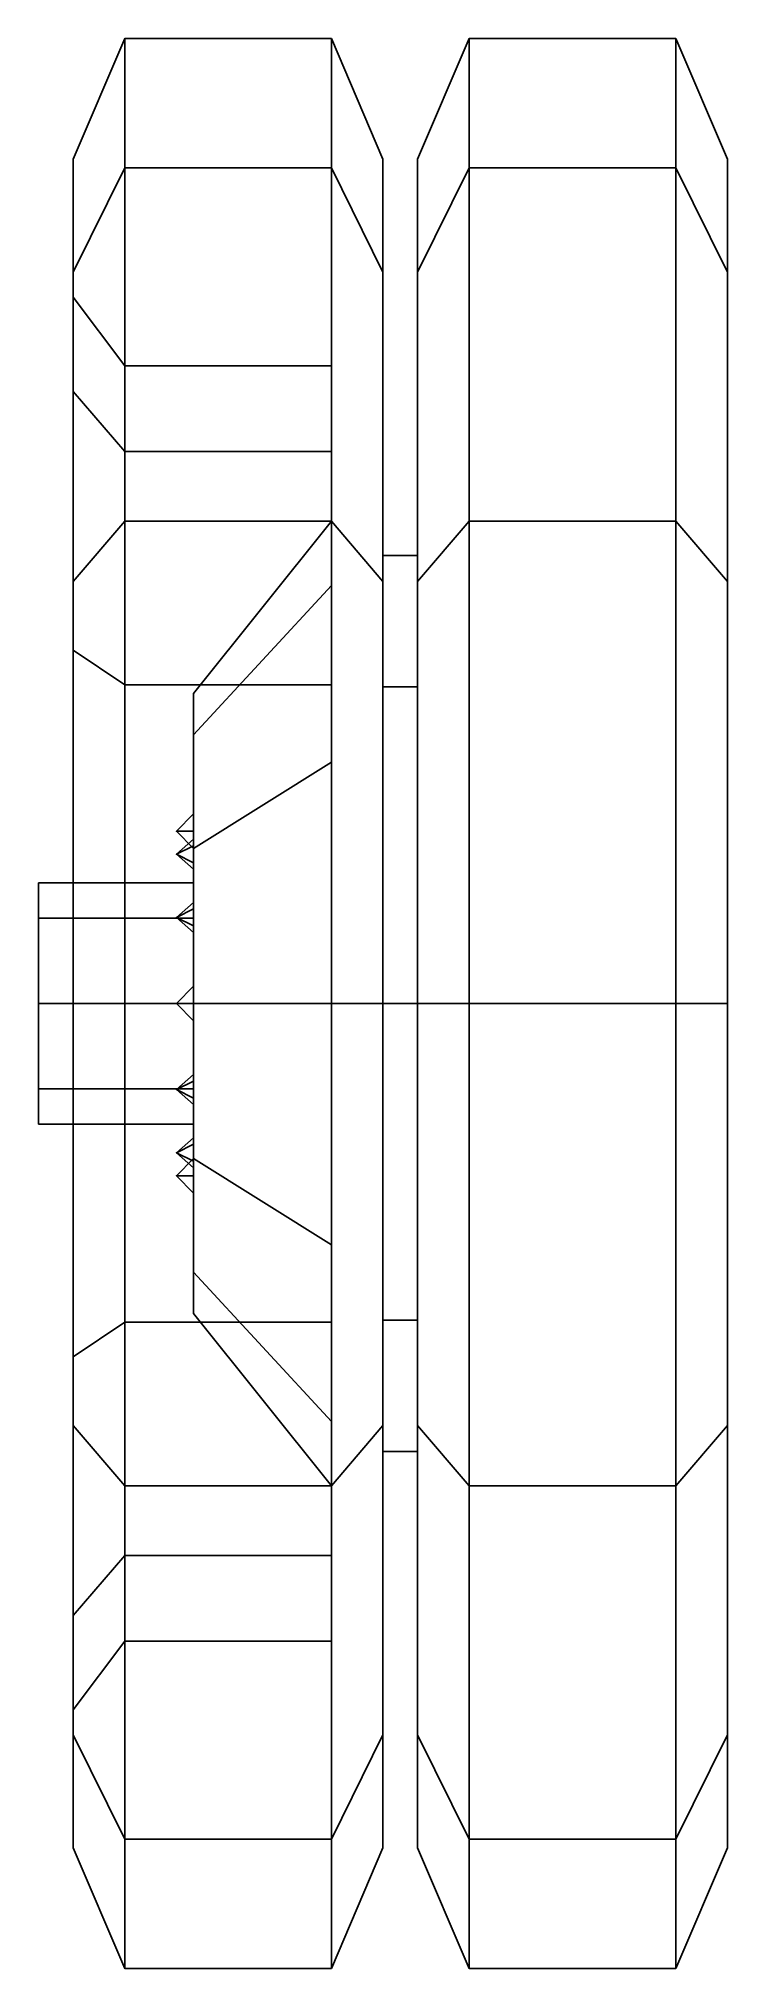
# Model space of a CAD drawing. Extents: x -1.2 to 1.2, y -0.56 to 0.56.
# Drawn here: x -1.2 to -0.8, y -0.56 to 0.56 of the extents above.
import ezdxf

# ---------------------------------------------------------------- set-up
doc = ezdxf.new("R2010")
doc.units = 0
doc.layers.add('WHEELS', color=2, linetype='CONTINUOUS')

msp = doc.modelspace()

# ---------------------------------------------------------------- linework, layer by layer
at = {"layer": 'WHEELS'}
for points in [[(-1.15, 0.485, 0.28), (-1.15, 0.56), (-1.18, 0.49), (-1.18, 0.4244, 0.245)], [(-1.15, 0.56), (-1.15, 0.485, -0.28), (-1.18, 0.4244, -0.245), (-1.18, 0.49)], [(-1.03, 0.485, 0.28), (-1.03, 0.56), (-1.15, 0.56), (-1.15, 0.485, 0.28)], [(-1.03, 0.56), (-1.03, 0.485, -0.28), (-1.15, 0.485, -0.28), (-1.15, 0.56)], [(-1.03, 0.56), (-1.03, 0.485, 0.28), (-1, 0.4244, 0.245), (-1, 0.49)], [(-1.03, 0.485, -0.28), (-1.03, 0.56), (-1, 0.49), (-1, 0.4244, -0.245)], [(-0.95, 0.485, 0.28), (-0.95, 0.56), (-0.98, 0.49), (-0.98, 0.4244, 0.245)], [(-0.95, 0.56), (-0.95, 0.485, -0.28), (-0.98, 0.4244, -0.245), (-0.98, 0.49)], [(-0.95, 0.56), (-0.95, 0.485, 0.28), (-0.83, 0.485, 0.28), (-0.83, 0.56)], [(-0.95, 0.485, -0.28), (-0.95, 0.56), (-0.83, 0.56), (-0.83, 0.485, -0.28)], [(-0.83, 0.56), (-0.83, 0.485, 0.28), (-0.8, 0.4244, 0.245), (-0.8, 0.49)], [(-0.83, 0.485, -0.28), (-0.83, 0.56), (-0.8, 0.49), (-0.8, 0.4244, -0.245)], [(-1.18, 0.4244, 0.245), (-1.18, 0.49), (-1.18, 0.41), (-1.18, 0.3551, 0.205)], [(-1.18, 0.49), (-1.18, 0.4244, -0.245), (-1.18, 0.3551, -0.205), (-1.18, 0.41)], [(-1.15, 0.28, 0.485), (-1.15, 0.485, 0.28), (-1.18, 0.4244, 0.245), (-1.18, 0.245, 0.4244)], [(-1.15, 0.485, -0.28), (-1.15, 0.28, -0.485), (-1.18, 0.245, -0.4244), (-1.18, 0.4244, -0.245)], [(-1.03, 0.28, 0.485), (-1.03, 0.485, 0.28), (-1.15, 0.485, 0.28), (-1.15, 0.28, 0.485)], [(-1.03, 0.485, -0.28), (-1.03, 0.28, -0.485), (-1.15, 0.28, -0.485), (-1.15, 0.485, -0.28)], [(-1.03, 0.485, 0.28), (-1.03, 0.28, 0.485), (-1, 0.245, 0.4244), (-1, 0.4244, 0.245)], [(-1.03, 0.28, -0.485), (-1.03, 0.485, -0.28), (-1, 0.4244, -0.245), (-1, 0.245, -0.4244)], [(-1, 0.1838, 0.1838), (-1, 0.26), (-1, 0.49), (-1, 0.4244, 0.245)], [(-1, 0.26), (-1, 0.1838, -0.1838), (-1, 0.4244, -0.245), (-1, 0.49)], [(-0.98, 0.26), (-0.98, 0.1838, 0.1838), (-0.98, 0.4244, 0.245), (-0.98, 0.49)], [(-0.98, 0.1838, -0.1838), (-0.98, 0.26), (-0.98, 0.49), (-0.98, 0.4244, -0.245)], [(-0.95, 0.485, -0.28), (-0.95, 0.28, -0.485), (-0.98, 0.245, -0.4244), (-0.98, 0.4244, -0.245)], [(-0.95, 0.28, 0.485), (-0.95, 0.485, 0.28), (-0.98, 0.4244, 0.245), (-0.98, 0.245, 0.4244)], [(-0.95, 0.485, 0.28), (-0.95, 0.28, 0.485), (-0.83, 0.28, 0.485), (-0.83, 0.485, 0.28)], [(-0.95, 0.28, -0.485), (-0.95, 0.485, -0.28), (-0.83, 0.485, -0.28), (-0.83, 0.28, -0.485)], [(-0.83, 0.485, 0.28), (-0.83, 0.28, 0.485), (-0.8, 0.245, 0.4244), (-0.8, 0.4244, 0.245)], [(-0.83, 0.28, -0.485), (-0.83, 0.485, -0.28), (-0.8, 0.4244, -0.245), (-0.8, 0.245, -0.4244)], [(-0.8, -0.49), (-0.8, 0.4244, -0.245), (-0.8, 0.49), (-0.8, -0.4244, 0.245)], [(-0.8, -0.4244, 0.245), (-0.8, 0.49), (-0.8, 0.4244, 0.245), (-0.8, -0.245, 0.4244)], [(-1.18, 0.245, 0.4244), (-1.18, 0.4244, 0.245), (-1.18, 0.3551, 0.205), (-1.18, 0.205, 0.3551)], [(-1.18, 0.4244, -0.245), (-1.18, 0.245, -0.4244), (-1.18, 0.205, -0.3551), (-1.18, 0.3551, -0.205)], [(-1, 0.1838, -0.1838), (-1, 0.1838, -0.1838), (-1, 0.245, -0.4244), (-1, 0.4244, -0.245)], [(-1, 0.1838, 0.1838), (-1, 0.1838, 0.1838), (-1, 0.4244, 0.245), (-1, 0.245, 0.4244)], [(-0.98, 0.1838, -0.1838), (-0.98, 0.1838, -0.1838), (-0.98, 0.4244, -0.245), (-0.98, 0.245, -0.4244)], [(-0.98, 0.1838, 0.1838), (-0.98, 0.1838, 0.1838), (-0.98, 0.245, 0.4244), (-0.98, 0.4244, 0.245)], [(-0.8, -0.4244, -0.245), (-0.8, 0.245, -0.4244), (-0.8, 0.4244, -0.245), (-0.8, -0.49)], [(-0.8, -0.245, 0.4244), (-0.8, 0.4244, 0.245), (-0.8, 0.245, 0.4244), (-0.8, 0, 0.49)], [(-1.18, 0.3551, 0.205), (-1.18, 0.41), (-1.15, 0.37), (-1.15, 0.3204, 0.185)], [(-1.18, 0.41), (-1.18, 0.3551, -0.205), (-1.15, 0.3204, -0.185), (-1.15, 0.37)], [(-1.03, 0.37), (-1.03, 0.3204, 0.185), (-1.15, 0.3204, 0.185), (-1.15, 0.37)], [(-1.03, 0.3204, -0.185), (-1.03, 0.37), (-1.15, 0.37), (-1.15, 0.3204, -0.185)], [(-1.03, 0.3204, 0.185), (-1.03, 0.37), (-1.03, 0.28), (-1.03, 0.2425, 0.14)], [(-1.03, 0.37), (-1.03, 0.3204, -0.185), (-1.03, 0.2425, -0.14), (-1.03, 0.28)], [(-1.18, 0.205, 0.3551), (-1.18, 0.3551, 0.205), (-1.15, 0.3204, 0.185), (-1.15, 0.185, 0.3204)], [(-1.18, 0.3551, -0.205), (-1.18, 0.205, -0.3551), (-1.15, 0.185, -0.3204), (-1.15, 0.3204, -0.185)], [(-1.03, 0.3204, 0.185), (-1.03, 0.185, 0.3204), (-1.15, 0.185, 0.3204), (-1.15, 0.3204, 0.185)], [(-1.03, 0.185, -0.3204), (-1.03, 0.3204, -0.185), (-1.15, 0.3204, -0.185), (-1.15, 0.185, -0.3204)], [(-1.03, 0.185, 0.3204), (-1.03, 0.3204, 0.185), (-1.03, 0.2425, 0.14), (-1.03, 0.14, 0.2425)], [(-1.03, 0.3204, -0.185), (-1.03, 0.185, -0.3204), (-1.03, 0.14, -0.2425), (-1.03, 0.2425, -0.14)], [(-1.15, 0, 0.56), (-1.15, 0.28, 0.485), (-1.18, 0.245, 0.4244), (-1.18, 0, 0.49)], [(-1.15, 0.28, -0.485), (-1.15, 0, -0.56), (-1.18, 0, -0.49), (-1.18, 0.245, -0.4244)], [(-1.03, 0, 0.56), (-1.03, 0.28, 0.485), (-1.15, 0.28, 0.485), (-1.15, 0, 0.56)], [(-1.03, 0.28, -0.485), (-1.03, 0, -0.56), (-1.15, 0, -0.56), (-1.15, 0.28, -0.485)], [(-1.03, 0.2425, 0.14), (-1.03, 0.28), (-1.11, 0.18), (-1.11, 0.1559, 0.09)], [(-1.03, 0.28), (-1.03, 0.2425, -0.14), (-1.11, 0.1559, -0.09), (-1.11, 0.18)], [(-1.03, 0.28, 0.485), (-1.03, 0, 0.56), (-1, 0, 0.49), (-1, 0.245, 0.4244)], [(-1.03, 0, -0.56), (-1.03, 0.28, -0.485), (-1, 0.245, -0.4244), (-1, 0, -0.49)], [(-0.95, 0.28, -0.485), (-0.95, 0, -0.56), (-0.98, 0, -0.49), (-0.98, 0.245, -0.4244)], [(-0.95, 0, 0.56), (-0.95, 0.28, 0.485), (-0.98, 0.245, 0.4244), (-0.98, 0, 0.49)], [(-0.95, 0.28, 0.485), (-0.95, 0, 0.56), (-0.83, 0, 0.56), (-0.83, 0.28, 0.485)], [(-0.95, 0, -0.56), (-0.95, 0.28, -0.485), (-0.83, 0.28, -0.485), (-0.83, 0, -0.56)], [(-0.83, 0.28, 0.485), (-0.83, 0, 0.56), (-0.8, 0, 0.49), (-0.8, 0.245, 0.4244)], [(-0.83, 0, -0.56), (-0.83, 0.28, -0.485), (-0.8, 0.245, -0.4244), (-0.8, 0, -0.49)], [(-0.98, 0.1838, 0.1838), (-0.98, 0.26), (-1, 0.26), (-1, 0.1838, 0.1838)], [(-0.98, 0.26), (-0.98, 0.1838, -0.1838), (-1, 0.1838, -0.1838), (-1, 0.26)], [(-1.18, 0, 0.49), (-1.18, 0.245, 0.4244), (-1.18, 0.205, 0.3551), (-1.18, 0, 0.41)], [(-1.18, 0.245, -0.4244), (-1.18, 0, -0.49), (-1.18, 0, -0.41), (-1.18, 0.205, -0.3551)], [(-1.03, 0.14, 0.2425), (-1.03, 0.2425, 0.14), (-1.11, 0.1559, 0.09), (-1.11, 0.09, 0.1559)], [(-1.03, 0.2425, -0.14), (-1.03, 0.14, -0.2425), (-1.11, 0.09, -0.1559), (-1.11, 0.1559, -0.09)], [(-1, 0.1838, -0.1838), (-1, 0, -0.26), (-1, 0, -0.49), (-1, 0.245, -0.4244)], [(-1, 0, 0.26), (-1, 0.1838, 0.1838), (-1, 0.245, 0.4244), (-1, 0, 0.49)], [(-0.98, 0, -0.26), (-0.98, 0.1838, -0.1838), (-0.98, 0.245, -0.4244), (-0.98, 0, -0.49)], [(-0.98, 0.1838, 0.1838), (-0.98, 0, 0.26), (-0.98, 0, 0.49), (-0.98, 0.245, 0.4244)], [(-0.8, -0.245, -0.4244), (-0.8, 0, -0.49), (-0.8, 0.245, -0.4244), (-0.8, -0.4244, -0.245)], [(-1.18, 0, 0.41), (-1.18, 0.205, 0.3551), (-1.15, 0.185, 0.3204), (-1.15, 0, 0.37)], [(-1.18, 0.205, -0.3551), (-1.18, 0, -0.41), (-1.15, 0, -0.37), (-1.15, 0.185, -0.3204)], [(-1.03, 0.185, 0.3204), (-1.03, 0, 0.37), (-1.15, 0, 0.37), (-1.15, 0.185, 0.3204)], [(-1.03, 0, -0.37), (-1.03, 0.185, -0.3204), (-1.15, 0.185, -0.3204), (-1.15, 0, -0.37)], [(-1.11, 0.18), (-1.11, 0.11), (-1.11, 0.1, 0.01), (-1.11, 0.1559, 0.09)], [(-1.11, 0.18), (-1.11, 0.18), (-1.11, 0.1, -0.01), (-1.11, 0.11)], [(-1.11, 0.18), (-1.11, 0.1559, -0.09), (-1.11, 0.0916, -0.0413), (-1.11, 0.1, -0.01)], [(-1.03, 0, 0.37), (-1.03, 0.185, 0.3204), (-1.03, 0.14, 0.2425), (-1.03, 0, 0.28)], [(-1.03, 0.185, -0.3204), (-1.03, 0, -0.37), (-1.03, 0, -0.28), (-1.03, 0.14, -0.2425)], [(-0.98, 0, 0.26), (-0.98, 0.1838, 0.1838), (-1, 0.1838, 0.1838), (-1, 0, 0.26)], [(-0.98, 0.1838, -0.1838), (-0.98, 0, -0.26), (-1, 0, -0.26), (-1, 0.1838, -0.1838)], [(-1.11, 0.09, 0.1559), (-1.11, 0.1559, 0.09), (-1.11, 0.0587, 0.0816), (-1.11, 0.055, 0.0953)], [(-1.11, 0.1559, 0.09), (-1.11, 0.1559, 0.09), (-1.11, 0.0495, 0.0495), (-1.11, 0.0587, 0.0816)], [(-1.11, 0.0816, 0.0587), (-1.11, 0.0816, 0.0587), (-1.11, 0.0495, 0.0495), (-1.11, 0.1559, 0.09)], [(-1.11, 0.1559, 0.09), (-1.11, 0.1559, 0.09), (-1.11, 0.0953, 0.055), (-1.11, 0.0816, 0.0587)], [(-1.11, 0.1559, 0.09), (-1.11, 0.1559, 0.09), (-1.11, 0.0916, 0.0413), (-1.11, 0.0953, 0.055)], [(-1.11, 0.1559, 0.09), (-1.11, 0.1559, 0.09), (-1.11, 0.07), (-1.11, 0.0916, 0.0413)], [(-1.11, 0.09), (-1.11, 0.07), (-1.11, 0.1559, 0.09), (-1.11, 0.1, 0.01)], [(-1.11, 0.1559, -0.09), (-1.11, 0.09, -0.1559), (-1.11, 0.0816, -0.0587), (-1.11, 0.0953, -0.055)], [(-1.11, 0.1559, -0.09), (-1.11, 0.1559, -0.09), (-1.11, 0.0953, -0.055), (-1.11, 0.0916, -0.0413)], [(-1.03, 0, 0.28), (-1.03, 0.14, 0.2425), (-1.11, 0.09, 0.1559), (-1.11, 0, 0.18)], [(-1.03, 0.14, -0.2425), (-1.03, 0, -0.28), (-1.11, 0, -0.18), (-1.11, 0.09, -0.1559)], [(-1.11, 0.11), (-1.11, 0.1, -0.01), (-1.12, 0.1)], [(-1.11, 0.1, 0.01), (-1.11, 0.11), (-1.12, 0.1)], [(-1.11, 0.09), (-1.11, 0.1, 0.01), (-1.12, 0.1)], [(-1.11, 0.1, -0.01), (-1.11, 0.09), (-1.12, 0.1)], [(-1.11, 0.0953, 0.055), (-1.11, 0.0916, 0.0413), (-1.12, 0.0866, 0.05)], [(-1.11, 0.0816, 0.0587), (-1.11, 0.0953, 0.055), (-1.12, 0.0866, 0.05)], [(-1.11, 0.0953, -0.055), (-1.11, 0.0816, -0.0587), (-1.12, 0.0866, -0.05)], [(-1.11, 0.0916, -0.0413), (-1.11, 0.0953, -0.055), (-1.12, 0.0866, -0.05)], [(-1.11, 0.0916, 0.0413), (-1.11, 0.0779, 0.045), (-1.12, 0.0866, 0.05)], [(-1.11, 0.0779, -0.045), (-1.11, 0.0916, -0.0413), (-1.12, 0.0866, -0.05)], [(-1.11, 0.1, -0.01), (-1.11, 0.0916, -0.0413), (-1.11, 0.0779, -0.045), (-1.11, 0.09)], [(-1.11, 0.0779, 0.045), (-1.11, 0.0916, 0.0413), (-1.11, 0.07), (-1.11, 0.0495, 0.0495)], [(-1.11, 0, 0.18), (-1.11, 0.09, 0.1559), (-1.11, 0.0413, 0.0916), (-1.11, 0.01, 0.1)], [(-1.11, 0.09, 0.1559), (-1.11, 0.09, 0.1559), (-1.11, 0.055, 0.0953), (-1.11, 0.0413, 0.0916)], [(-1.11, 0.09), (-1.11, 0.0779, -0.045), (-1.11, 0.0495, -0.0495), (-1.11, 0.07)], [(-1.11, 0.09, -0.1559), (-1.11, 0.09, -0.1559), (-1.11, 0.0495, -0.0495), (-1.11, 0.0816, -0.0587)], [(-1.11, 0.0587, -0.0816), (-1.11, 0.0587, -0.0816), (-1.11, 0.0495, -0.0495), (-1.11, 0.09, -0.1559)], [(-1.11, 0.09, -0.1559), (-1.11, 0.09, -0.1559), (-1.11, 0, -0.07), (-1.11, 0.0413, -0.0916)], [(-1.11, 0.09, -0.1559), (-1.11, 0.09, -0.1559), (-1.11, 0.0413, -0.0916), (-1.11, 0.055, -0.0953)], [(-1.11, 0.09, -0.1559), (-1.11, 0.09, -0.1559), (-1.11, 0.055, -0.0953), (-1.11, 0.0587, -0.0816)], [(-1.11, 0, -0.09), (-1.11, 0, -0.07), (-1.11, 0.09, -0.1559), (-1.11, 0.01, -0.1)], [(-1.11, 0, -0.18), (-1.11, 0, -0.11), (-1.11, 0.01, -0.1), (-1.11, 0.09, -0.1559)], [(-1.11, 0.0779, 0.045), (-1.11, 0.0816, 0.0587), (-1.12, 0.0866, 0.05)], [(-1.11, 0.0816, -0.0587), (-1.11, 0.0779, -0.045), (-1.12, 0.0866, -0.05)], [(-1.11, 0.0779, 0.045), (-1.11, 0.0779, 0.045), (-1.11, 0.0495, 0.0495), (-1.11, 0.0816, 0.0587)], [(-1.11, 0.0816, -0.0587), (-1.11, 0.0816, -0.0587), (-1.11, 0.0495, -0.0495), (-1.11, 0.0779, -0.045)], [(-1.11, 0.0495, 0.0495), (-1.11, 0.07), (-1.2, 0.07), (-1.2, 0.0495, 0.0495)], [(-1.11, 0.07), (-1.11, 0.0495, -0.0495), (-1.2, 0.0495, -0.0495), (-1.2, 0.07)], [(-1.2, 0.0495, -0.0495), (-1.2, -0.07), (-1.2, -0.0495, 0.0495), (-1.2, 0.07)], [(-1.2, 0.07), (-1.2, -0.0495, 0.0495), (-1.2, 0, 0.07), (-1.2, 0.0495, 0.0495)], [(-1.11, 0.0587, 0.0816), (-1.11, 0.045, 0.0779), (-1.12, 0.05, 0.0866)], [(-1.11, 0.055, 0.0953), (-1.11, 0.0587, 0.0816), (-1.12, 0.05, 0.0866)], [(-1.11, 0.045, -0.0779), (-1.11, 0.0587, -0.0816), (-1.12, 0.05, -0.0866)], [(-1.11, 0.0587, -0.0816), (-1.11, 0.055, -0.0953), (-1.12, 0.05, -0.0866)], [(-1.11, 0.0587, 0.0816), (-1.11, 0.0587, 0.0816), (-1.11, 0.0495, 0.0495), (-1.11, 0.045, 0.0779)], [(-1.11, 0.045, -0.0779), (-1.11, 0.045, -0.0779), (-1.11, 0.0495, -0.0495), (-1.11, 0.0587, -0.0816)], [(-1.11, 0, 0.07), (-1.11, 0.0495, 0.0495), (-1.2, 0.0495, 0.0495), (-1.2, 0, 0.07)], [(-1.11, 0.0495, -0.0495), (-1.11, 0, -0.07), (-1.2, 0, -0.07), (-1.2, 0.0495, -0.0495)], [(-1.2, 0, -0.07), (-1.2, -0.0495, -0.0495), (-1.2, -0.07), (-1.2, 0.0495, -0.0495)], [(-1.11, 0.0413, 0.0916), (-1.11, 0.055, 0.0953), (-1.12, 0.05, 0.0866)], [(-1.11, 0.055, -0.0953), (-1.11, 0.0413, -0.0916), (-1.12, 0.05, -0.0866)], [(-1.11, 0.045, 0.0779), (-1.11, 0.0413, 0.0916), (-1.12, 0.05, 0.0866)], [(-1.11, 0.0413, -0.0916), (-1.11, 0.045, -0.0779), (-1.12, 0.05, -0.0866)], [(-1.11, 0, 0.09), (-1.11, 0.045, 0.0779), (-1.11, 0.0495, 0.0495), (-1.11, 0, 0.07)], [(-1.11, 0.045, -0.0779), (-1.11, 0.0413, -0.0916), (-1.11, 0, -0.07), (-1.11, 0.0495, -0.0495)], [(-1.11, 0.01, 0.1), (-1.11, 0.0413, 0.0916), (-1.11, 0.045, 0.0779), (-1.11, 0, 0.09)], [(-1.11, -0.0495, 0.0495), (-1.11, 0, 0.07), (-1.2, 0, 0.07), (-1.2, -0.0495, 0.0495)], [(-1.11, 0, -0.07), (-1.11, -0.0495, -0.0495), (-1.2, -0.0495, -0.0495), (-1.2, 0, -0.07)], [(-1.15, -0.28, 0.485), (-1.15, 0, 0.56), (-1.18, 0, 0.49), (-1.18, -0.245, 0.4244)], [(-1.15, 0, -0.56), (-1.15, -0.28, -0.485), (-1.18, -0.245, -0.4244), (-1.18, 0, -0.49)], [(-1.18, -0.205, 0.3551), (-1.18, 0, 0.41), (-1.15, 0, 0.37), (-1.15, -0.185, 0.3204)], [(-1.18, 0, -0.41), (-1.18, -0.205, -0.3551), (-1.15, -0.185, -0.3204), (-1.15, 0, -0.37)], [(-1.18, 0, -0.49), (-1.18, -0.245, -0.4244), (-1.18, -0.205, -0.3551), (-1.18, 0, -0.41)], [(-1.18, -0.245, 0.4244), (-1.18, 0, 0.49), (-1.18, 0, 0.41), (-1.18, -0.205, 0.3551)], [(-1.03, -0.28, 0.485), (-1.03, 0, 0.56), (-1.15, 0, 0.56), (-1.15, -0.28, 0.485)], [(-1.03, 0, -0.56), (-1.03, -0.28, -0.485), (-1.15, -0.28, -0.485), (-1.15, 0, -0.56)], [(-1.03, 0, 0.37), (-1.03, -0.185, 0.3204), (-1.15, -0.185, 0.3204), (-1.15, 0, 0.37)], [(-1.03, -0.185, -0.3204), (-1.03, 0, -0.37), (-1.15, 0, -0.37), (-1.15, -0.185, -0.3204)], [(-1.11, 0, 0.11), (-1.11, 0.01, 0.1), (-1.12, 0, 0.1)], [(-1.11, 0.01, 0.1), (-1.11, 0, 0.09), (-1.12, 0, 0.1)], [(-1.11, 0, -0.09), (-1.11, 0.01, -0.1), (-1.12, 0, -0.1)], [(-1.11, 0.01, -0.1), (-1.11, 0, -0.11), (-1.12, 0, -0.1)], [(-1.11, -0.01, 0.1), (-1.11, 0, 0.11), (-1.12, 0, 0.1)], [(-1.11, 0, 0.09), (-1.11, -0.01, 0.1), (-1.12, 0, 0.1)], [(-1.11, -0.01, -0.1), (-1.11, 0, -0.09), (-1.12, 0, -0.1)], [(-1.11, 0, -0.11), (-1.11, -0.01, -0.1), (-1.12, 0, -0.1)], [(-1.11, 0, 0.18), (-1.11, 0, 0.18), (-1.11, 0.01, 0.1), (-1.11, 0, 0.11)], [(-1.03, -0.14, 0.2425), (-1.03, 0, 0.28), (-1.11, 0, 0.18), (-1.11, -0.09, 0.1559)], [(-1.03, 0, -0.28), (-1.03, -0.14, -0.2425), (-1.11, -0.09, -0.1559), (-1.11, 0, -0.18)], [(-1.11, 0, 0.18), (-1.11, 0, 0.11), (-1.11, -0.01, 0.1), (-1.11, -0.09, 0.1559)], [(-1.11, 0, 0.09), (-1.11, 0, 0.07), (-1.11, -0.09, 0.1559), (-1.11, -0.01, 0.1)], [(-1.11, 0, -0.18), (-1.11, 0, -0.18), (-1.11, -0.01, -0.1), (-1.11, 0, -0.11)], [(-1.11, 0, -0.18), (-1.11, -0.09, -0.1559), (-1.11, -0.0413, -0.0916), (-1.11, -0.01, -0.1)], [(-1.11, 0, -0.09), (-1.11, -0.045, -0.0779), (-1.11, -0.0495, -0.0495), (-1.11, 0, -0.07)], [(-1.11, -0.01, -0.1), (-1.11, -0.0413, -0.0916), (-1.11, -0.045, -0.0779), (-1.11, 0, -0.09)], [(-1.11, -0.045, 0.0779), (-1.11, -0.0413, 0.0916), (-1.11, 0, 0.07), (-1.11, -0.0495, 0.0495)], [(-1.11, -0.09, 0.1559), (-1.11, -0.09, 0.1559), (-1.11, 0, 0.07), (-1.11, -0.0413, 0.0916)], [(-1.03, 0, 0.56), (-1.03, -0.28, 0.485), (-1, -0.245, 0.4244), (-1, 0, 0.49)], [(-1.03, -0.28, -0.485), (-1.03, 0, -0.56), (-1, 0, -0.49), (-1, -0.245, -0.4244)], [(-1.03, 0, -0.37), (-1.03, -0.185, -0.3204), (-1.03, -0.14, -0.2425), (-1.03, 0, -0.28)], [(-0.98, -0.1838, 0.1838), (-0.98, 0, 0.26), (-1, 0, 0.26), (-1, -0.1838, 0.1838)], [(-0.98, 0, -0.26), (-0.98, -0.1838, -0.1838), (-1, -0.1838, -0.1838), (-1, 0, -0.26)], [(-1, 0, -0.26), (-1, -0.1838, -0.1838), (-1, -0.245, -0.4244), (-1, 0, -0.49)], [(-1, -0.1838, 0.1838), (-1, 0, 0.26), (-1, 0, 0.49), (-1, -0.245, 0.4244)], [(-0.98, -0.1838, -0.1838), (-0.98, 0, -0.26), (-0.98, 0, -0.49), (-0.98, -0.245, -0.4244)], [(-0.95, 0, -0.56), (-0.95, -0.28, -0.485), (-0.98, -0.245, -0.4244), (-0.98, 0, -0.49)], [(-0.98, 0, 0.26), (-0.98, -0.1838, 0.1838), (-0.98, -0.245, 0.4244), (-0.98, 0, 0.49)], [(-0.95, -0.28, 0.485), (-0.95, 0, 0.56), (-0.98, 0, 0.49), (-0.98, -0.245, 0.4244)], [(-0.95, 0, 0.56), (-0.95, -0.28, 0.485), (-0.83, -0.28, 0.485), (-0.83, 0, 0.56)], [(-0.95, -0.28, -0.485), (-0.95, 0, -0.56), (-0.83, 0, -0.56), (-0.83, -0.28, -0.485)], [(-0.83, 0, 0.56), (-0.83, -0.28, 0.485), (-0.8, -0.245, 0.4244), (-0.8, 0, 0.49)], [(-0.83, -0.28, -0.485), (-0.83, 0, -0.56), (-0.8, 0, -0.49), (-0.8, -0.245, -0.4244)], [(-1.03, -0.185, 0.3204), (-1.03, 0, 0.37), (-1.03, 0, 0.28), (-1.03, -0.14, 0.2425)], [(-1.11, -0.045, -0.0779), (-1.11, -0.0413, -0.0916), (-1.12, -0.05, -0.0866)], [(-1.11, -0.0413, -0.0916), (-1.11, -0.055, -0.0953), (-1.12, -0.05, -0.0866)], [(-1.11, -0.0413, 0.0916), (-1.11, -0.045, 0.0779), (-1.12, -0.05, 0.0866)], [(-1.11, -0.055, 0.0953), (-1.11, -0.0413, 0.0916), (-1.12, -0.05, 0.0866)], [(-1.11, -0.09, -0.1559), (-1.11, -0.09, -0.1559), (-1.11, -0.055, -0.0953), (-1.11, -0.0413, -0.0916)], [(-1.11, -0.09, 0.1559), (-1.11, -0.09, 0.1559), (-1.11, -0.0413, 0.0916), (-1.11, -0.055, 0.0953)], [(-1.11, -0.07), (-1.11, -0.0495, 0.0495), (-1.2, -0.0495, 0.0495), (-1.2, -0.07)], [(-1.11, -0.0495, -0.0495), (-1.11, -0.07), (-1.2, -0.07), (-1.2, -0.0495, -0.0495)], [(-1.11, -0.0587, -0.0816), (-1.11, -0.045, -0.0779), (-1.12, -0.05, -0.0866)], [(-1.11, -0.045, 0.0779), (-1.11, -0.0587, 0.0816), (-1.12, -0.05, 0.0866)], [(-1.11, -0.055, -0.0953), (-1.11, -0.0587, -0.0816), (-1.12, -0.05, -0.0866)], [(-1.11, -0.0587, 0.0816), (-1.11, -0.055, 0.0953), (-1.12, -0.05, 0.0866)], [(-1.11, -0.0587, -0.0816), (-1.11, -0.0587, -0.0816), (-1.11, -0.0495, -0.0495), (-1.11, -0.045, -0.0779)], [(-1.11, -0.045, 0.0779), (-1.11, -0.045, 0.0779), (-1.11, -0.0495, 0.0495), (-1.11, -0.0587, 0.0816)], [(-1.11, -0.1559, -0.09), (-1.11, -0.1559, -0.09), (-1.11, -0.0495, -0.0495), (-1.11, -0.0587, -0.0816)], [(-1.11, -0.0816, -0.0587), (-1.11, -0.0816, -0.0587), (-1.11, -0.0495, -0.0495), (-1.11, -0.1559, -0.09)], [(-1.11, -0.0779, -0.045), (-1.11, -0.0779, -0.045), (-1.11, -0.0495, -0.0495), (-1.11, -0.0816, -0.0587)], [(-1.11, -0.0779, -0.045), (-1.11, -0.0916, -0.0413), (-1.11, -0.07), (-1.11, -0.0495, -0.0495)], [(-1.11, -0.09), (-1.11, -0.0779, 0.045), (-1.11, -0.0495, 0.0495), (-1.11, -0.07)], [(-1.11, -0.09, 0.1559), (-1.11, -0.09, 0.1559), (-1.11, -0.0495, 0.0495), (-1.11, -0.0816, 0.0587)], [(-1.11, -0.0816, 0.0587), (-1.11, -0.0816, 0.0587), (-1.11, -0.0495, 0.0495), (-1.11, -0.0779, 0.045)], [(-1.11, -0.0587, 0.0816), (-1.11, -0.0587, 0.0816), (-1.11, -0.0495, 0.0495), (-1.11, -0.09, 0.1559)], [(-1.11, -0.09, -0.1559), (-1.11, -0.1559, -0.09), (-1.11, -0.0587, -0.0816), (-1.11, -0.055, -0.0953)], [(-1.11, -0.09, 0.1559), (-1.11, -0.09, 0.1559), (-1.11, -0.055, 0.0953), (-1.11, -0.0587, 0.0816)], [(-1.11, -0.0779, -0.045), (-1.11, -0.0816, -0.0587), (-1.12, -0.0866, -0.05)], [(-1.11, -0.0916, -0.0413), (-1.11, -0.0779, -0.045), (-1.12, -0.0866, -0.05)], [(-1.11, -0.0779, 0.045), (-1.11, -0.0916, 0.0413), (-1.12, -0.0866, 0.05)], [(-1.11, -0.0816, 0.0587), (-1.11, -0.0779, 0.045), (-1.12, -0.0866, 0.05)], [(-1.11, -0.1559, -0.09), (-1.11, -0.1559, -0.09), (-1.11, -0.07), (-1.11, -0.0916, -0.0413)], [(-1.11, -0.09), (-1.11, -0.07), (-1.11, -0.1559, -0.09), (-1.11, -0.1, -0.01)], [(-1.11, -0.1, 0.01), (-1.11, -0.0916, 0.0413), (-1.11, -0.0779, 0.045), (-1.11, -0.09)], [(-1.11, -0.0816, -0.0587), (-1.11, -0.0953, -0.055), (-1.12, -0.0866, -0.05)], [(-1.11, -0.0953, 0.055), (-1.11, -0.0816, 0.0587), (-1.12, -0.0866, 0.05)], [(-1.11, -0.0953, -0.055), (-1.11, -0.0916, -0.0413), (-1.12, -0.0866, -0.05)], [(-1.11, -0.0916, 0.0413), (-1.11, -0.0953, 0.055), (-1.12, -0.0866, 0.05)], [(-1.11, -0.1559, -0.09), (-1.11, -0.1559, -0.09), (-1.11, -0.0953, -0.055), (-1.11, -0.0816, -0.0587)], [(-1.11, -0.1559, 0.09), (-1.11, -0.09, 0.1559), (-1.11, -0.0816, 0.0587), (-1.11, -0.0953, 0.055)], [(-1.11, -0.09), (-1.11, -0.1, -0.01), (-1.12, -0.1)], [(-1.11, -0.1, 0.01), (-1.11, -0.09), (-1.12, -0.1)], [(-1.11, -0.11), (-1.11, -0.1, 0.01), (-1.12, -0.1)], [(-1.11, -0.1, -0.01), (-1.11, -0.11), (-1.12, -0.1)], [(-1.03, -0.2425, 0.14), (-1.03, -0.14, 0.2425), (-1.11, -0.09, 0.1559), (-1.11, -0.1559, 0.09)], [(-1.03, -0.14, -0.2425), (-1.03, -0.2425, -0.14), (-1.11, -0.1559, -0.09), (-1.11, -0.09, -0.1559)], [(-1.11, -0.1559, -0.09), (-1.11, -0.1559, -0.09), (-1.11, -0.0916, -0.0413), (-1.11, -0.0953, -0.055)], [(-1.11, -0.18), (-1.11, -0.1559, 0.09), (-1.11, -0.0916, 0.0413), (-1.11, -0.1, 0.01)], [(-1.11, -0.1559, 0.09), (-1.11, -0.1559, 0.09), (-1.11, -0.0953, 0.055), (-1.11, -0.0916, 0.0413)], [(-1.11, -0.18), (-1.11, -0.11), (-1.11, -0.1, -0.01), (-1.11, -0.1559, -0.09)], [(-1.11, -0.18), (-1.11, -0.18), (-1.11, -0.1, 0.01), (-1.11, -0.11)], [(-1.03, -0.185, -0.3204), (-1.03, -0.3204, -0.185), (-1.03, -0.2425, -0.14), (-1.03, -0.14, -0.2425)], [(-1.03, -0.3204, 0.185), (-1.03, -0.185, 0.3204), (-1.03, -0.14, 0.2425), (-1.03, -0.2425, 0.14)], [(-1.03, -0.28), (-1.03, -0.2425, 0.14), (-1.11, -0.1559, 0.09), (-1.11, -0.18)], [(-1.03, -0.2425, -0.14), (-1.03, -0.28), (-1.11, -0.18), (-1.11, -0.1559, -0.09)], [(-1.18, -0.3551, 0.205), (-1.18, -0.205, 0.3551), (-1.15, -0.185, 0.3204), (-1.15, -0.3204, 0.185)], [(-1.18, -0.205, -0.3551), (-1.18, -0.3551, -0.205), (-1.15, -0.3204, -0.185), (-1.15, -0.185, -0.3204)], [(-1.03, -0.185, 0.3204), (-1.03, -0.3204, 0.185), (-1.15, -0.3204, 0.185), (-1.15, -0.185, 0.3204)], [(-1.03, -0.3204, -0.185), (-1.03, -0.185, -0.3204), (-1.15, -0.185, -0.3204), (-1.15, -0.3204, -0.185)], [(-0.98, -0.26), (-0.98, -0.1838, 0.1838), (-1, -0.1838, 0.1838), (-1, -0.26)], [(-0.98, -0.1838, -0.1838), (-0.98, -0.26), (-1, -0.26), (-1, -0.1838, -0.1838)], [(-1, -0.1838, -0.1838), (-1, -0.1838, -0.1838), (-1, -0.4244, -0.245), (-1, -0.245, -0.4244)], [(-1, -0.1838, -0.1838), (-1, -0.26), (-1, -0.49), (-1, -0.4244, -0.245)], [(-1, -0.26), (-1, -0.1838, 0.1838), (-1, -0.4244, 0.245), (-1, -0.49)], [(-1, -0.1838, 0.1838), (-1, -0.1838, 0.1838), (-1, -0.245, 0.4244), (-1, -0.4244, 0.245)], [(-0.98, -0.1838, 0.1838), (-0.98, -0.26), (-0.98, -0.49), (-0.98, -0.4244, 0.245)], [(-0.98, -0.26), (-0.98, -0.1838, -0.1838), (-0.98, -0.4244, -0.245), (-0.98, -0.49)], [(-0.98, -0.1838, -0.1838), (-0.98, -0.1838, -0.1838), (-0.98, -0.245, -0.4244), (-0.98, -0.4244, -0.245)], [(-0.98, -0.1838, 0.1838), (-0.98, -0.1838, 0.1838), (-0.98, -0.4244, 0.245), (-0.98, -0.245, 0.4244)], [(-1.18, -0.245, -0.4244), (-1.18, -0.4244, -0.245), (-1.18, -0.3551, -0.205), (-1.18, -0.205, -0.3551)], [(-1.18, -0.4244, 0.245), (-1.18, -0.245, 0.4244), (-1.18, -0.205, 0.3551), (-1.18, -0.3551, 0.205)], [(-1.15, -0.485, 0.28), (-1.15, -0.28, 0.485), (-1.18, -0.245, 0.4244), (-1.18, -0.4244, 0.245)], [(-1.15, -0.28, -0.485), (-1.15, -0.485, -0.28), (-1.18, -0.4244, -0.245), (-1.18, -0.245, -0.4244)], [(-1.03, -0.3204, -0.185), (-1.03, -0.37), (-1.03, -0.28), (-1.03, -0.2425, -0.14)], [(-1.03, -0.37), (-1.03, -0.3204, 0.185), (-1.03, -0.2425, 0.14), (-1.03, -0.28)], [(-1.03, -0.28, 0.485), (-1.03, -0.485, 0.28), (-1, -0.4244, 0.245), (-1, -0.245, 0.4244)], [(-1.03, -0.485, -0.28), (-1.03, -0.28, -0.485), (-1, -0.245, -0.4244), (-1, -0.4244, -0.245)], [(-0.95, -0.28, -0.485), (-0.95, -0.485, -0.28), (-0.98, -0.4244, -0.245), (-0.98, -0.245, -0.4244)], [(-0.95, -0.485, 0.28), (-0.95, -0.28, 0.485), (-0.98, -0.245, 0.4244), (-0.98, -0.4244, 0.245)], [(-0.83, -0.28, 0.485), (-0.83, -0.485, 0.28), (-0.8, -0.4244, 0.245), (-0.8, -0.245, 0.4244)], [(-0.83, -0.485, -0.28), (-0.83, -0.28, -0.485), (-0.8, -0.245, -0.4244), (-0.8, -0.4244, -0.245)], [(-1.03, -0.485, 0.28), (-1.03, -0.28, 0.485), (-1.15, -0.28, 0.485), (-1.15, -0.485, 0.28)], [(-1.03, -0.28, -0.485), (-1.03, -0.485, -0.28), (-1.15, -0.485, -0.28), (-1.15, -0.28, -0.485)], [(-0.95, -0.28, 0.485), (-0.95, -0.485, 0.28), (-0.83, -0.485, 0.28), (-0.83, -0.28, 0.485)], [(-0.95, -0.485, -0.28), (-0.95, -0.28, -0.485), (-0.83, -0.28, -0.485), (-0.83, -0.485, -0.28)], [(-1.18, -0.41), (-1.18, -0.3551, 0.205), (-1.15, -0.3204, 0.185), (-1.15, -0.37)], [(-1.18, -0.3551, -0.205), (-1.18, -0.41), (-1.15, -0.37), (-1.15, -0.3204, -0.185)], [(-1.03, -0.3204, 0.185), (-1.03, -0.37), (-1.15, -0.37), (-1.15, -0.3204, 0.185)], [(-1.03, -0.37), (-1.03, -0.3204, -0.185), (-1.15, -0.3204, -0.185), (-1.15, -0.37)], [(-1.18, -0.4244, -0.245), (-1.18, -0.49), (-1.18, -0.41), (-1.18, -0.3551, -0.205)], [(-1.18, -0.49), (-1.18, -0.4244, 0.245), (-1.18, -0.3551, 0.205), (-1.18, -0.41)], [(-1.15, -0.56), (-1.15, -0.485, 0.28), (-1.18, -0.4244, 0.245), (-1.18, -0.49)], [(-1.15, -0.485, -0.28), (-1.15, -0.56), (-1.18, -0.49), (-1.18, -0.4244, -0.245)], [(-1.03, -0.485, 0.28), (-1.03, -0.56), (-1, -0.49), (-1, -0.4244, 0.245)], [(-1.03, -0.56), (-1.03, -0.485, -0.28), (-1, -0.4244, -0.245), (-1, -0.49)], [(-0.95, -0.56), (-0.95, -0.485, 0.28), (-0.98, -0.4244, 0.245), (-0.98, -0.49)], [(-0.95, -0.485, -0.28), (-0.95, -0.56), (-0.98, -0.49), (-0.98, -0.4244, -0.245)], [(-0.83, -0.485, 0.28), (-0.83, -0.56), (-0.8, -0.49), (-0.8, -0.4244, 0.245)], [(-0.83, -0.56), (-0.83, -0.485, -0.28), (-0.8, -0.4244, -0.245), (-0.8, -0.49)], [(-1.03, -0.56), (-1.03, -0.485, 0.28), (-1.15, -0.485, 0.28), (-1.15, -0.56)], [(-1.03, -0.485, -0.28), (-1.03, -0.56), (-1.15, -0.56), (-1.15, -0.485, -0.28)], [(-0.95, -0.485, 0.28), (-0.95, -0.56), (-0.83, -0.56), (-0.83, -0.485, 0.28)], [(-0.95, -0.56), (-0.95, -0.485, -0.28), (-0.83, -0.485, -0.28), (-0.83, -0.56)]]:
    msp.add_3dface(points, dxfattribs=at)

doc.saveas('drawing.dxf')
